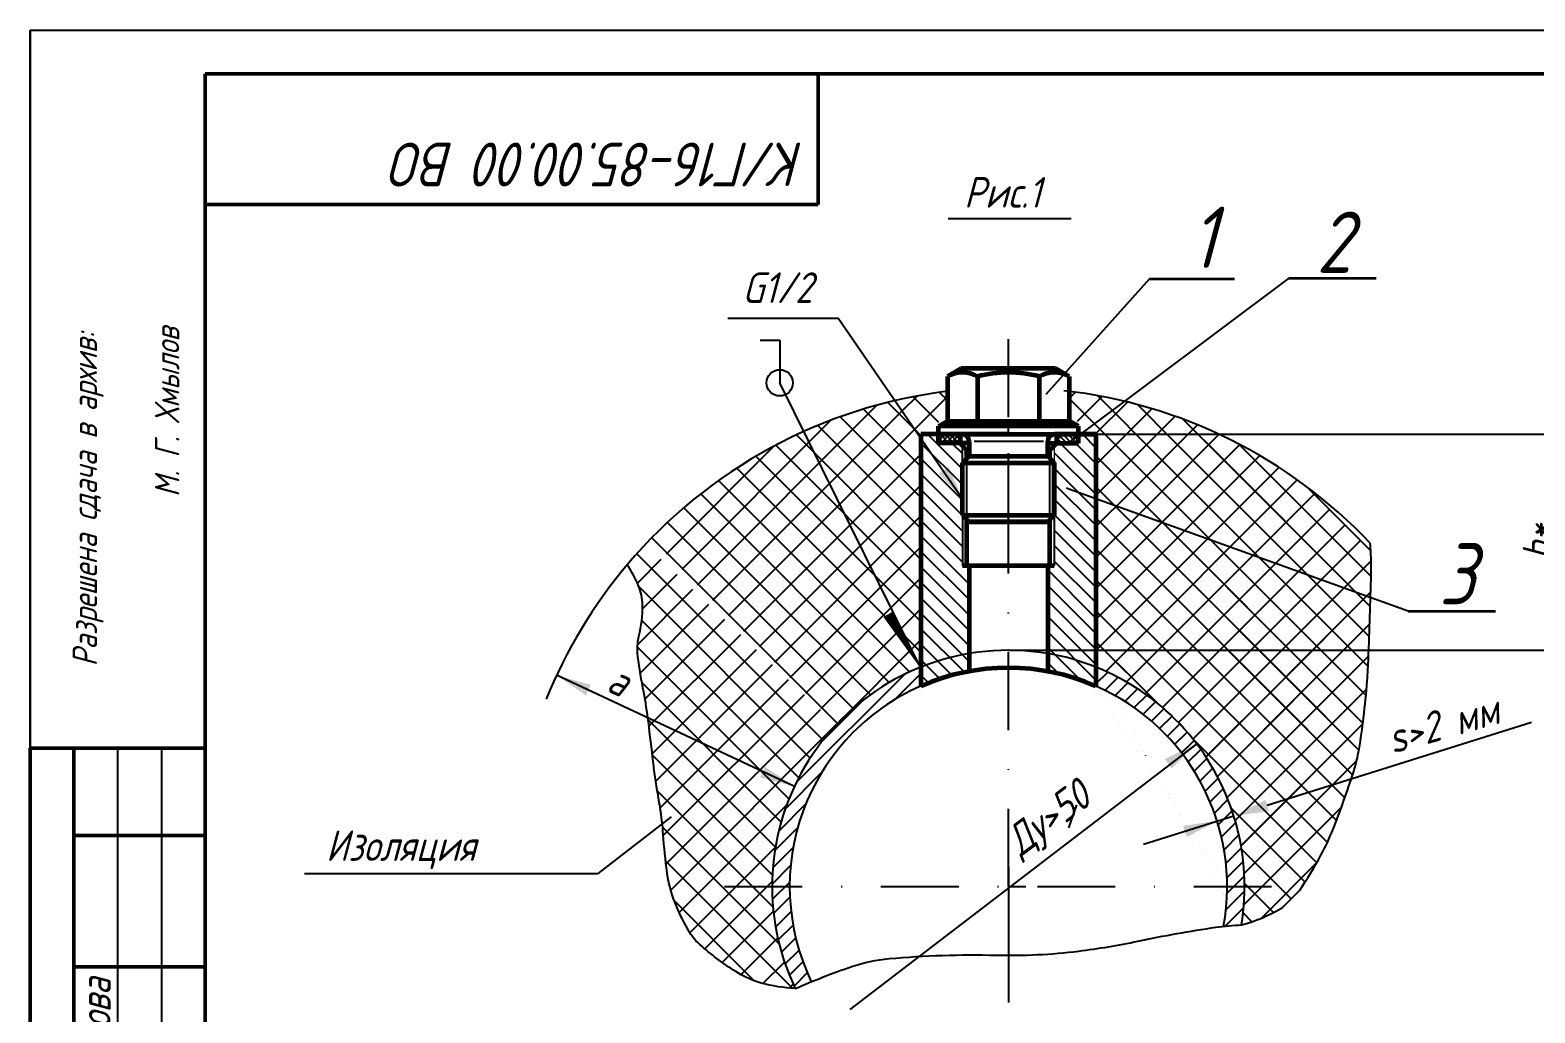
# Model space of a CAD drawing. Header units: inches. Extents: x 5120 to 5750, y -3365 to -3068.
# Drawn here: x 5120.4 to 5292.4, y -3180 to -3067.7 of the extents above; entities that cross this region are included whole.
import ezdxf
from ezdxf.enums import TextEntityAlignment as Align

# ---------------------------------------------------------------- set-up
doc = ezdxf.new("R2010")
doc.units = ezdxf.units.IN
doc.header["$LTSCALE"] = 0.7
doc.header["$MEASUREMENT"] = 0
doc.linetypes.add('CENTER2_per1_scale0.839895', pattern=[40, 16, -2.666667, 2.666667, -2.666667, 16])
doc.linetypes.add('DASHDOT', pattern=[25.4, 12.7, -6.35, 0, -6.35])
doc.styles.get("Standard").update_dxf_attribs({"font": 'romand.shx', "width": 0.8, "oblique": 15, "height": 3.5})
doc.dimstyles.get("Standard").update_dxf_attribs({"dimtxt": 3.5, "dimasz": 4, "dimexe": 3, "dimexo": 0, "dimgap": 2, "dimtad": 1, "dimdsep": 46, "dimtxsty": 'Standard', "dimcen": 0.09, "dimaunit": 1, "dimadec": 3, "dimazin": 0, "dimtfac": 1, "dimtmove": 0, "dimatfit": 3, "dimfxl": 0.18, "dimtolj": 1, "dimtzin": 0, "dimlwd": 25, "dimlwe": 25, "dimarcsym": 0})
pattern_1 = [(45, (-28.7309, 29.7446), (-1.767767, 1.767767), []), (135, (-28.7309, 29.7446), (-1.767767, -1.767767), [])]

# ---------------------------------------------------------------- blocks, each defined once
blk = doc.blocks.new('*D5')
at = {"color": 0, "lineweight": 25, "transparency": 16777216}
for p, q in [((5242.25, -3113.91), (5299.54, -3113.91)), ((5296.54, -3134.57), (5296.54, -3117.91)), ((5232.25, -3138.57), (5299.54, -3138.57))]:
    blk.add_line(p, q, dxfattribs=at)
for points in [[(5295.87, -3117.91), (5297.2, -3117.91), (5296.54, -3113.91)], [(5295.87, -3134.57), (5297.2, -3134.57), (5296.54, -3138.57)]]:
    blk.add_solid(points, dxfattribs=at)
at = {"layer": 'DEFPOINTS', "color": 0, "lineweight": 25, "transparency": 16777216}
for p in [(5242.25, -3113.91), (5296.54, -3113.91), (5232.25, -3138.57)]:
    blk.add_point(p, dxfattribs=at)
at = {"color": 0, "lineweight": 25, "transparency": 16777216, "insert": (5292.79, -3126.24), "char_height": 3.5, "attachment_point": 5, "rotation": 90}
blk.add_mtext('\\A1;h*', dxfattribs=at)

msp = doc.modelspace()

# ---------------------------------------------------------------- hatches: boundary and pattern name
at = {"lineweight": 25}
h = msp.add_hatch(dxfattribs=at)
h.set_pattern_fill('ANSI37', color=256, scale=20)
h.set_pattern_definition(pattern_1)
edge = h.paths.add_edge_path()
edge.add_line((5222.252, -3114.212), (5222.252, -3113.912))
edge.add_line((5222.252, -3113.912), (5224.252, -3113.912))
edge.add_line((5224.252, -3113.912), (5224.252, -3112.412))
edge.add_line((5224.252, -3112.412), (5225.292, -3112.412))
edge.add_line((5225.292, -3112.412), (5225.292, -3108.999))
edge.add_arc((5232.252, -3165.573), 57, 97.01362, 103.07841)
edge.add_line((5219.354, -3110.051), (5222.252, -3114.212))
h = msp.add_hatch(dxfattribs=at)
h.set_pattern_fill('ANSI37', color=256, scale=20)
h.set_pattern_definition(pattern_1)
h.paths.add_polyline_path([(5272.337, -3149.853, 0.012686), (5272.849, -3146.298, 0.0098018), (5273.23, -3142.412), (5246.129, -3142.412, -0.3076106), (5258.896, -3169.946, 0.0655431), (5263.396, -3168.064, 0.0068336), (5263.543, -3167.975), (5265.589, -3165.929, 0.0208174), (5267.971, -3161.989, 0.0323916), (5269.357, -3159.023, 0.0145703), (5271.679, -3152.528, 0.0365125)])
edge = h.paths.add_edge_path()
edge.add_line((5239.212, -3108.999), (5239.212, -3112.412))
edge.add_line((5239.212, -3112.412), (5240.252, -3112.412))
edge.add_line((5240.252, -3112.412), (5240.252, -3113.856))
edge.add_line((5240.252, -3113.856), (5245.052, -3110.028))
edge.add_arc((5232.252, -3165.573), 57, 77.02335, 82.98638)
h.paths.add_polyline_path([(5242.252, -3114.558), (5242.252, -3125.289), (5251.069, -3114.558)])
edge = h.paths.add_edge_path()
edge.add_line((5240.252, -3113.912), (5242.252, -3113.912))
edge.add_line((5242.252, -3113.912), (5242.252, -3114.558))
edge.add_line((5242.252, -3114.558), (5251.069, -3114.558))
edge.add_line((5251.069, -3114.558), (5252.829, -3112.416))
edge.add_arc((5232.252, -3165.573), 57, 68.83923, 77.02335)
edge.add_line((5245.052, -3110.028), (5240.252, -3113.856))
edge.add_line((5240.252, -3113.856), (5240.252, -3113.912))
h = msp.add_hatch(dxfattribs=at)
h.set_pattern_fill('ANSI37', color=256, scale=20)
h.set_pattern_definition(pattern_1)
edge = h.paths.add_edge_path()
edge.add_line((5242.252, -3125.289), (5242.252, -3140.493))
edge.add_arc((5232.252, -3165.573), 27, -9.32179, 68.26154, ccw=False)
edge.add_arc((5253.997, -3151.913), 18.686, 285.19695, 300.19686)
edge.add_arc((5260.238, -3162.636), 6.28, 300.19686, 301.76298)
edge.add_line((5263.543, -3167.975), (5265.589, -3165.929))
edge.add_arc((5219.48, -3135.372), 55.316, 326.4669, 331.23721)
edge.add_arc((5245.793, -3149.815), 25.3, 331.23721, 338.65822)
edge.add_arc((5159.109, -3115.946), 118.365, 338.65822, 341.99725)
edge.add_arc((5253.713, -3146.69), 18.891, 341.99725, 350.36157)
edge.add_arc((5202.557, -3138.002), 70.779, 350.36157, 353.26884)
edge.add_arc((5173.922, -3134.622), 99.613, 353.26884, 355.7194)
edge.add_arc((5202.863, -3136.789), 70.591, 355.7194, 357.85536)
edge.add_arc((4348.649, -3104.799), 925.404, 357.855358, 358.445258)
edge.add_arc((5243.047, -3129.075), 30.677, 358.44526, 363.49368)
edge.add_line((5273.667, -3127.206), (5266.377, -3119.916))
edge.add_arc((5232.252, -3165.573), 57, 53.22506, 68.83923)
edge.add_line((5252.829, -3112.416), (5242.252, -3125.289))
h = msp.add_hatch(dxfattribs=at)
h.set_pattern_fill('ANSI31', color=256, scale=10, angle=90)
h.set_pattern_definition([(135, (-18.9707, 29.7446), (-0.88388348, -0.88388348), [])])
h.paths.add_polyline_path([(5242.252, -3113.912), (5240.506, -3113.912), (5240.252, -3114.101), (5240.252, -3114.912), (5237.792, -3114.912), (5237.502, -3115.202), (5237.502, -3117.162), (5237.502, -3123.162), (5237.502, -3128.912), (5236.752, -3128.912), (5236.752, -3138.95, -0.0530396), (5242.252, -3140.493)])
h.paths.add_polyline_path([(5242.252, -3142.66), (5242.252, -3140.493, 0.0530396), (5236.752, -3138.95), (5236.752, -3140.981, -0.0576965)])
h.paths.add_polyline_path([(5222.252, -3140.493, -0.0530396), (5227.752, -3138.95), (5227.752, -3128.912), (5227.002, -3128.912), (5227.002, -3123.162), (5227.002, -3121.265), (5222.252, -3114.367)])
h.paths.add_polyline_path([(5227.489, -3141.031), (5227.752, -3140.767), (5227.752, -3138.95, 0.0530396), (5222.252, -3140.493), (5222.252, -3142.66, -0.0550072)])
h.paths.add_polyline_path([(5222.252, -3113.912), (5222.252, -3114.367), (5227.002, -3121.265), (5227.002, -3117.162), (5227.002, -3115.202), (5226.712, -3114.912), (5224.252, -3114.912), (5224.252, -3113.912)])
h = msp.add_hatch(dxfattribs=at)
h.set_pattern_fill('ANSI37', color=256, scale=20)
h.set_pattern_definition(pattern_1)
edge = h.paths.add_edge_path()
edge.add_line((5242.252, -3125.289), (5242.252, -3140.493))
edge.add_arc((5232.252, -3165.573), 27, 59.07201, 68.26154, ccw=False)
edge.add_line((5246.129, -3142.412), (5273.23, -3142.412))
edge.add_arc((5173.922, -3134.622), 99.613, 355.51518, 355.7194)
edge.add_arc((5202.863, -3136.789), 70.591, 355.7194, 357.85536)
edge.add_arc((4348.649, -3104.799), 925.404, 357.855358, 358.445258)
edge.add_arc((5243.047, -3129.075), 30.677, 358.44526, 363.49368)
edge.add_line((5273.667, -3127.206), (5266.377, -3119.916))
edge.add_arc((5232.252, -3165.573), 57, 53.22506, 63.50652)
edge.add_line((5257.68, -3114.558), (5251.069, -3114.558))
edge.add_line((5251.069, -3114.558), (5242.252, -3125.289))
h = msp.add_hatch(dxfattribs=at)
h.set_pattern_fill('ANSI37', color=256, scale=20)
h.set_pattern_definition(pattern_1)
h.paths.add_polyline_path([(5212.6, -3147.058), (5190.764, -3126.486, 0.0136539), (5188.693, -3128.809, -0.046166), (5189.992, -3131.218, -0.0993206), (5190.447, -3133.418, -0.0615859), (5190.033, -3136.955, 0.0943888), (5189.912, -3139.288, 0.0123218), (5190.574, -3143.354, -0.0147096), (5191.112, -3146.763, -0.0038046), (5191.656, -3151.289, 0.0085429), (5191.917, -3153.303, 0.0066086), (5192.081, -3154.322, -0.0030854), (5192.447, -3156.503, -0.0227077), (5192.807, -3159.619, 0.0162529), (5193.252, -3163.978, 0.0543827), (5193.997, -3166.979, 0.0429947), (5195.652, -3170.518, 0.084578), (5197.201, -3172.385, 0.0392664), (5201.397, -3175.453, 0.072281), (5204.014, -3176.585, 0.052382), (5207.888, -3177.208, -0.3096437)])
h = msp.add_hatch(dxfattribs=at)
h.set_pattern_fill('ANSI31', color=256, scale=10)
h.set_pattern_definition([(45, (-30.637, 75.2726), (-0.88388348, 0.88388348), [])])
h.paths.add_polyline_path([(5207.252, -3165.573), (5205.252, -3165.573, 0.1118438), (5207.888, -3177.208, -0.0059851), (5209.732, -3176.427, -0.112761)])
h.paths.add_polyline_path([(5259.252, -3165.573), (5257.252, -3165.573, -0.0455237), (5256.84, -3170.097, -0.0192317), (5258.896, -3169.946, 0.0406964)])
edge = h.paths.add_edge_path()
edge.add_line((5242.252, -3142.412), (5242.252, -3142.66))
edge.add_arc((5232.252, -3165.573), 25, 0, 66.42182, ccw=False)
edge.add_line((5257.252, -3165.573), (5259.252, -3165.573))
edge.add_arc((5232.252, -3165.573), 27, 0, 59.07201)
edge.add_line((5246.129, -3142.412), (5242.252, -3142.412))
edge = h.paths.add_edge_path()
edge.add_line((5242.252, -3140.493), (5242.252, -3142.412))
edge.add_line((5242.252, -3142.412), (5246.129, -3142.412))
edge.add_arc((5232.252, -3165.573), 27, 59.07201, 68.26154)
edge = h.paths.add_edge_path()
edge.add_line((5222.252, -3142.66), (5222.252, -3140.493))
edge.add_arc((5232.252, -3165.573), 27, 111.73846, 180)
edge.add_line((5205.252, -3165.573), (5207.252, -3165.573))
edge.add_arc((5232.252, -3165.573), 25, 113.57818, 180, ccw=False)

# ---------------------------------------------------------------- linework, layer by layer
at = {"linetype": 'Continuous', "lineweight": 25}
for p, q in [((5120.446, -3067.747), (5120.446, -3364.747)), ((5120.446, -3067.747), (5750.446, -3067.747)), ((5120.446, -3364.747), (5120.446, -3067.747))]:
    msp.add_line(p, q, dxfattribs=at)
at = {"linetype": 'Continuous', "lineweight": 50}
for q in [(5140.446, -3359.747), (5745.446, -3072.747)]:
    msp.add_line((5140.446, -3072.747), q, dxfattribs=at)
at = {"lineweight": 50}
for p, q in [((5210.51, -3087.673), (5210.51, -3072.747)), ((5140.446, -3087.673), (5210.51, -3087.673)), ((5120.446, -3149.747), (5140.446, -3149.747)), ((5120.446, -3149.747), (5120.446, -3214.747)), ((5125.446, -3149.747), (5125.446, -3214.747)), ((5125.446, -3159.747), (5140.446, -3159.747)), ((5125.446, -3174.747), (5140.446, -3174.747))]:
    msp.add_line(p, q, dxfattribs=at)
at = {"lineweight": 25}
for p, q in [((5225.372, -3089.279), (5239.414, -3089.279)), ((5248.368, -3096.143), (5236.547, -3109.379)), ((5264.292, -3096.083), (5239.748, -3114.479)), ((5212.832, -3100.688), (5200.186, -3100.688)), ((5212.832, -3100.688), (5227.002, -3121.265)), ((5203.874, -3103.169), (5206.122, -3103.169)), ((5226.852, -3106.412, 0.5), (5225.292, -3107.312, 0.5)), ((5226.852, -3106.412, 0.5), (5225.292, -3107.312, 0.5)), ((5225.292, -3107.312, 0.5), (5225.292, -3112.412, 0.5)), ((5225.292, -3107.312, 0.5), (5225.292, -3112.412, 0.5)), ((5237.652, -3106.412, 0.5), (5226.852, -3106.412, 0.5)), ((5237.652, -3106.412, 0.5), (5226.852, -3106.412, 0.5)), ((5239.212, -3107.312, 0.5), (5237.652, -3106.412, 0.5)), ((5239.212, -3107.312, 0.5), (5237.652, -3106.412, 0.5)), ((5239.212, -3112.412, 0.5), (5239.212, -3107.312, 0.5)), ((5239.212, -3112.412, 0.5), (5239.212, -3107.312, 0.5)), ((5196.725, -3131.086), (5217.221, -3110.59)), ((5222.252, -3117.596), (5215.689, -3111.032)), ((5221.905, -3113.713), (5218.459, -3110.267)), ((5194.957, -3129.318), (5211.974, -3112.302)), ((5198.493, -3132.854), (5220.151, -3111.195)), ((5222.252, -3121.132), (5213.032, -3111.911)), ((5225.252, -3112.412, 0.5), (5224.252, -3112.989, 0.5)), ((5225.252, -3112.412, 0.5), (5224.252, -3112.989, 0.5)), ((5225.292, -3112.412, 0.5), (5225.252, -3112.412, 0.5)), ((5225.292, -3112.412, 0.5), (5225.252, -3112.412, 0.5)), ((5239.252, -3112.412, 0.5), (5239.212, -3112.412, 0.5)), ((5239.252, -3112.412, 0.5), (5239.212, -3112.412, 0.5)), ((5240.252, -3112.989, 0.5), (5239.252, -3112.412, 0.5)), ((5240.252, -3112.989, 0.5), (5239.252, -3112.412, 0.5)), ((5200.26, -3134.622), (5221.603, -3113.279)), ((5222.252, -3128.203), (5208.027, -3113.977)), ((5222.252, -3124.667), (5210.48, -3112.895)), ((5224.252, -3112.989, 0.5), (5224.252, -3114.912, 0.5)), ((5224.252, -3112.989, 0.5), (5224.252, -3114.912, 0.5)), ((5224.252, -3113.912, 0.5), (5226.952, -3113.912, 0.5)), ((5224.252, -3113.912, 0.5), (5226.952, -3113.912, 0.5)), ((5226.952, -3113.912, 0.5), (5227.036, -3113.916, 0.5)), ((5226.952, -3113.912, 0.5), (5227.036, -3113.916, 0.5)), ((5227.036, -3113.916, 0.5), (5227.119, -3113.929, 0.5)), ((5227.036, -3113.916, 0.5), (5227.119, -3113.929, 0.5)), ((5227.119, -3113.929, 0.5), (5227.2, -3113.951, 0.5)), ((5227.119, -3113.929, 0.5), (5227.2, -3113.951, 0.5)), ((5227.2, -3113.951, 0.5), (5227.278, -3113.981, 0.5)), ((5227.2, -3113.951, 0.5), (5227.278, -3113.981, 0.5)), ((5227.278, -3113.981, 0.5), (5227.352, -3114.019, 0.5)), ((5227.278, -3113.981, 0.5), (5227.352, -3114.019, 0.5)), ((5227.352, -3114.019, 0.5), (5227.423, -3114.064, 0.5)), ((5227.352, -3114.019, 0.5), (5227.423, -3114.064, 0.5)), ((5227.423, -3114.064, 0.5), (5227.488, -3114.117, 0.5)), ((5227.423, -3114.064, 0.5), (5227.488, -3114.117, 0.5)), ((5227.488, -3114.117, 0.5), (5227.547, -3114.176, 0.5)), ((5227.488, -3114.117, 0.5), (5227.547, -3114.176, 0.5)), ((5227.547, -3114.176, 0.5), (5227.6, -3114.241, 0.5)), ((5227.547, -3114.176, 0.5), (5227.6, -3114.241, 0.5)), ((5227.6, -3114.241, 0.5), (5227.645, -3114.312, 0.5)), ((5227.6, -3114.241, 0.5), (5227.645, -3114.312, 0.5)), ((5227.645, -3114.312, 0.5), (5227.683, -3114.386, 0.5)), ((5227.645, -3114.312, 0.5), (5227.683, -3114.386, 0.5)), ((5227.683, -3114.386, 0.5), (5227.713, -3114.464, 0.5)), ((5227.683, -3114.386, 0.5), (5227.713, -3114.464, 0.5)), ((5227.713, -3114.464, 0.5), (5227.735, -3114.545, 0.5)), ((5227.713, -3114.464, 0.5), (5227.735, -3114.545, 0.5)), ((5227.735, -3114.545, 0.5), (5227.748, -3114.628, 0.5)), ((5227.735, -3114.545, 0.5), (5227.748, -3114.628, 0.5)), ((5236.757, -3114.628, 0.5), (5236.77, -3114.545, 0.5)), ((5236.757, -3114.628, 0.5), (5236.77, -3114.545, 0.5)), ((5236.77, -3114.545, 0.5), (5236.792, -3114.464, 0.5)), ((5236.77, -3114.545, 0.5), (5236.792, -3114.464, 0.5)), ((5236.792, -3114.464, 0.5), (5236.822, -3114.386, 0.5)), ((5236.792, -3114.464, 0.5), (5236.822, -3114.386, 0.5)), ((5236.822, -3114.386, 0.5), (5236.86, -3114.312, 0.5)), ((5236.822, -3114.386, 0.5), (5236.86, -3114.312, 0.5)), ((5236.86, -3114.312, 0.5), (5236.905, -3114.241, 0.5)), ((5236.86, -3114.312, 0.5), (5236.905, -3114.241, 0.5)), ((5236.905, -3114.241, 0.5), (5236.958, -3114.176, 0.5)), ((5236.905, -3114.241, 0.5), (5236.958, -3114.176, 0.5)), ((5236.958, -3114.176, 0.5), (5237.017, -3114.117, 0.5)), ((5236.958, -3114.176, 0.5), (5237.017, -3114.117, 0.5)), ((5237.017, -3114.117, 0.5), (5237.082, -3114.064, 0.5)), ((5237.017, -3114.117, 0.5), (5237.082, -3114.064, 0.5)), ((5237.082, -3114.064, 0.5), (5237.152, -3114.019, 0.5)), ((5237.082, -3114.064, 0.5), (5237.152, -3114.019, 0.5)), ((5237.152, -3114.019, 0.5), (5237.227, -3113.981, 0.5)), ((5237.152, -3114.019, 0.5), (5237.227, -3113.981, 0.5)), ((5237.227, -3113.981, 0.5), (5237.305, -3113.951, 0.5)), ((5237.227, -3113.981, 0.5), (5237.305, -3113.951, 0.5)), ((5237.305, -3113.951, 0.5), (5237.386, -3113.929, 0.5)), ((5237.305, -3113.951, 0.5), (5237.386, -3113.929, 0.5)), ((5237.386, -3113.929, 0.5), (5237.469, -3113.916, 0.5)), ((5237.386, -3113.929, 0.5), (5237.469, -3113.916, 0.5)), ((5237.469, -3113.916, 0.5), (5237.552, -3113.912, 0.5)), ((5237.469, -3113.916, 0.5), (5237.552, -3113.912, 0.5)), ((5237.552, -3113.912, 0.5), (5237.552, -3113.912, 0.5)), ((5237.552, -3113.912, 0.5), (5242.252, -3113.912, 0.5)), ((5237.552, -3113.912, 0.5), (5237.552, -3113.912, 0.5)), ((5237.552, -3113.912, 0.5), (5242.252, -3113.912, 0.5)), ((5240.252, -3113.912, 0.5), (5240.252, -3112.989, 0.5)), ((5193.189, -3127.551), (5205.499, -3115.241)), ((5202.028, -3136.389), (5222.252, -3116.165)), ((5222.252, -3131.738), (5205.667, -3115.152)), ((5227.002, -3117.162), (5227.002, -3115.202)), ((5227.75, -3116.257, 0.5), (5227.742, -3116.308, 0.5)), ((5227.75, -3116.257, 0.5), (5227.742, -3116.308, 0.5)), ((5227.748, -3114.628, 0.5), (5227.752, -3114.712, 0.5)), ((5227.748, -3114.628, 0.5), (5227.752, -3114.712, 0.5)), ((5227.752, -3116.204, 0.5), (5227.75, -3116.257, 0.5)), ((5227.752, -3116.204, 0.5), (5227.75, -3116.257, 0.5)), ((5227.752, -3114.712, 0.5), (5227.752, -3114.712, 0.5)), ((5227.752, -3114.712, 0.5), (5227.752, -3116.204, 0.5)), ((5227.752, -3114.712, 0.5), (5227.752, -3114.712, 0.5)), ((5227.752, -3114.712, 0.5), (5227.752, -3116.204, 0.5)), ((5236.752, -3114.712, 0.5), (5236.757, -3114.628, 0.5)), ((5236.752, -3114.712, 0.5), (5236.757, -3114.628, 0.5)), ((5236.752, -3116.204, 0.5), (5236.752, -3114.712, 0.5)), ((5236.752, -3116.204, 0.5), (5236.752, -3114.712, 0.5)), ((5236.759, -3116.283, 0.5), (5236.752, -3116.204, 0.5)), ((5236.752, -3116.204, 0.5), (5236.752, -3116.204, 0.5)), ((5236.759, -3116.283, 0.5), (5236.752, -3116.204, 0.5)), ((5236.752, -3116.204, 0.5), (5236.752, -3116.204, 0.5)), ((5236.769, -3116.334, 0.5), (5236.759, -3116.283, 0.5)), ((5236.769, -3116.334, 0.5), (5236.759, -3116.283, 0.5)), ((5222.252, -3138.809), (5201.21, -3117.767)), ((5222.252, -3135.274), (5203.396, -3116.417)), ((5227.512, -3117.162, 0.5), (5227.002, -3117.162, 0.5)), ((5227.002, -3117.162, 0.5), (5227.002, -3123.162, 0.5)), ((5227.512, -3117.162, 0.5), (5227.002, -3117.162, 0.5)), ((5227.002, -3117.162, 0.5), (5227.002, -3123.162, 0.5)), ((5227.606, -3116.558, 0.5), (5227.512, -3116.652, 0.5)), ((5227.606, -3116.558, 0.5), (5227.512, -3116.652, 0.5)), ((5227.512, -3116.652, 0.5), (5227.512, -3117.162, 0.5)), ((5227.512, -3116.652, 0.5), (5227.512, -3117.162, 0.5)), ((5227.657, -3116.498, 0.5), (5227.606, -3116.558, 0.5)), ((5227.657, -3116.498, 0.5), (5227.606, -3116.558, 0.5)), ((5227.606, -3116.558, 0.5), (5227.606, -3116.558, 0.5)), ((5227.606, -3116.558, 0.5), (5227.606, -3116.558, 0.5)), ((5227.685, -3116.454, 0.5), (5227.657, -3116.498, 0.5)), ((5227.685, -3116.454, 0.5), (5227.657, -3116.498, 0.5)), ((5227.709, -3116.408, 0.5), (5227.685, -3116.454, 0.5)), ((5227.709, -3116.408, 0.5), (5227.685, -3116.454, 0.5)), ((5227.728, -3116.359, 0.5), (5227.709, -3116.408, 0.5)), ((5227.728, -3116.359, 0.5), (5227.709, -3116.408, 0.5)), ((5227.742, -3116.308, 0.5), (5227.728, -3116.359, 0.5)), ((5227.742, -3116.308, 0.5), (5227.728, -3116.359, 0.5)), ((5236.786, -3116.384, 0.5), (5236.769, -3116.334, 0.5)), ((5236.786, -3116.384, 0.5), (5236.769, -3116.334, 0.5)), ((5236.807, -3116.431, 0.5), (5236.786, -3116.384, 0.5)), ((5236.807, -3116.431, 0.5), (5236.786, -3116.384, 0.5)), ((5236.833, -3116.477, 0.5), (5236.807, -3116.431, 0.5)), ((5236.833, -3116.477, 0.5), (5236.807, -3116.431, 0.5)), ((5236.864, -3116.519, 0.5), (5236.833, -3116.477, 0.5)), ((5236.864, -3116.519, 0.5), (5236.833, -3116.477, 0.5)), ((5236.899, -3116.558, 0.5), (5236.864, -3116.519, 0.5)), ((5236.899, -3116.558, 0.5), (5236.864, -3116.519, 0.5)), ((5236.992, -3116.652, 0.5), (5236.899, -3116.558, 0.5)), ((5236.992, -3116.652, 0.5), (5236.899, -3116.558, 0.5)), ((5236.992, -3117.162, 0.5), (5236.992, -3116.652, 0.5)), ((5236.992, -3117.162, 0.5), (5236.992, -3116.652, 0.5)), ((5237.502, -3117.162, 0.5), (5236.992, -3117.162, 0.5)), ((5237.502, -3117.162, 0.5), (5236.992, -3117.162, 0.5)), ((5237.502, -3123.162, 0.5), (5237.502, -3117.162, 0.5)), ((5237.502, -3123.162, 0.5), (5237.502, -3117.162, 0.5)), ((5220.957, -3141.049), (5199.108, -3119.2)), ((5203.796, -3138.157), (5222.252, -3119.701)), ((5218.632, -3142.26), (5197.086, -3120.714)), ((5277.939, -3134.098), (5238.85, -3120.069)), ((5216.489, -3143.652), (5195.143, -3122.307)), ((5227.002, -3123.162, 0.5), (5227.512, -3123.162, 0.5)), ((5227.002, -3123.162, 0.5), (5227.512, -3123.162, 0.5)), ((5227.002, -3123.162), (5227.002, -3128.912)), ((5227.512, -3123.162, 0.5), (5227.512, -3123.672, 0.5)), ((5227.512, -3123.162, 0.5), (5227.512, -3123.672, 0.5)), ((5236.992, -3123.162, 0.5), (5237.502, -3123.162, 0.5)), ((5236.992, -3123.672, 0.5), (5236.992, -3123.162, 0.5)), ((5236.992, -3123.162, 0.5), (5236.992, -3123.162, 0.5)), ((5236.992, -3123.162, 0.5), (5236.992, -3123.162, 0.5)), ((5236.992, -3123.162, 0.5), (5237.502, -3123.162, 0.5)), ((5236.992, -3123.672, 0.5), (5236.992, -3123.162, 0.5)), ((5236.992, -3123.162, 0.5), (5236.992, -3123.162, 0.5)), ((5236.992, -3123.162, 0.5), (5236.992, -3123.162, 0.5)), ((5237.502, -3123.162), (5237.502, -3128.912)), ((5214.516, -3145.215), (5193.279, -3123.978)), ((5205.564, -3139.925), (5222.252, -3123.236)), ((5227.512, -3123.672, 0.5), (5227.752, -3123.912, 0.5)), ((5227.512, -3123.672, 0.5), (5227.752, -3123.912, 0.5)), ((5227.752, -3123.912, 0.5), (5236.752, -3123.912, 0.5)), ((5227.752, -3123.912, 0.5), (5236.752, -3123.912, 0.5)), ((5236.752, -3123.912, 0.5), (5236.992, -3123.672, 0.5)), ((5236.752, -3123.912, 0.5), (5236.992, -3123.672, 0.5)), ((5212.709, -3146.943), (5191.493, -3125.727)), ((5207.331, -3141.693), (5222.252, -3126.772)), ((5209.099, -3143.461), (5222.252, -3130.307)), ((5210.867, -3145.228), (5222.252, -3133.843)), ((5212.635, -3146.996), (5222.252, -3137.378)), ((5207.796, -3154.133), (5180.621, -3141.423)), ((5292.055, -3146.826), (5261.833, -3156.3)), ((5240.02, -3156.224), (5239.119, -3158.84)), ((5247.691, -3160.733), (5258.016, -3157.496)), ((5193.711, -3157.582), (5185.298, -3164.093)), ((5185.298, -3164.093), (5151.824, -3164.093)), ((5232.252, -3163.36), (5232.252, -3178.803))]:
    msp.add_line(p, q, dxfattribs=at)
at = {"lineweight": 35}
for p, q in [((5248.368, -3096.143), (5258.095, -3096.143)), ((5264.292, -3096.083), (5274.292, -3096.083)), ((5277.939, -3134.098), (5287.939, -3134.098))]:
    msp.add_line(p, q, dxfattribs=at)
for p, q in [((5206.122, -3103.169), (5206.122, -3108.029)), ((5222.323, -3140.78), (5206.122, -3108.029)), ((5224.252, -3113.912), (5232.252, -3113.912)), ((5242.252, -3113.912), (5232.252, -3113.912)), ((5130.446, -3149.747), (5130.446, -3214.747)), ((5135.446, -3149.747), (5135.446, -3214.747)), ((5253.775, -3149.27), (5214.127, -3179.608)), ((5232.252, -3165.573), (5234.252, -3165.573))]:
    msp.add_line(p, q)
at = {"color": 7, "linetype": 'DASHDOT'}
msp.add_line((5232.252, -3165.573), (5232.252, -3102.746), dxfattribs=at)
at = {"color": 7, "linetype": 'CENTER2_per1_scale0.839895'}
msp.add_line((5232.252, -3127.245), (5232.252, -3105.578), dxfattribs=at)
at = {"color": 7, "linetype": 'Continuous', "lineweight": 60}
for p, q in [((5226.852, -3106.412), (5225.292, -3107.312)), ((5226.852, -3106.412), (5225.292, -3107.312)), ((5225.292, -3107.312), (5225.292, -3112.412)), ((5225.292, -3107.312), (5225.292, -3112.412)), ((5237.652, -3106.412), (5226.852, -3106.412)), ((5237.652, -3106.412), (5226.852, -3106.412)), ((5228.725, -3107.312), (5228.725, -3112.412)), ((5228.725, -3107.312), (5228.725, -3112.412)), ((5235.78, -3107.312), (5235.78, -3112.412)), ((5235.78, -3107.312), (5235.78, -3112.412)), ((5239.212, -3107.312), (5237.652, -3106.412)), ((5239.212, -3107.312), (5237.652, -3106.412)), ((5239.212, -3107.312), (5239.212, -3112.412)), ((5239.212, -3107.312), (5239.212, -3112.412)), ((5224.252, -3112.989), (5225.252, -3112.412)), ((5224.252, -3112.989), (5225.252, -3112.412)), ((5225.252, -3112.412), (5225.292, -3112.412)), ((5225.252, -3112.412), (5225.292, -3112.412)), ((5225.292, -3112.412), (5239.212, -3112.412)), ((5225.292, -3112.412), (5239.212, -3112.412)), ((5239.212, -3112.412), (5239.252, -3112.412)), ((5239.212, -3112.412), (5239.252, -3112.412)), ((5240.252, -3112.989), (5239.252, -3112.412)), ((5240.252, -3112.989), (5239.252, -3112.412)), ((5224.252, -3114.912), (5224.252, -3112.989)), ((5240.252, -3112.989), (5224.252, -3112.989)), ((5224.252, -3114.912), (5224.252, -3112.989)), ((5240.252, -3112.989), (5224.252, -3112.989)), ((5224.252, -3113.912), (5237.552, -3113.912)), ((5224.252, -3113.912), (5237.552, -3113.912)), ((5242.252, -3113.912), (5237.552, -3113.912)), ((5242.252, -3113.912), (5237.552, -3113.912)), ((5227.512, -3116.652), (5227.512, -3115.712)), ((5227.752, -3114.712), (5227.752, -3116.204)), ((5227.752, -3114.712), (5227.752, -3116.204)), ((5236.752, -3116.204), (5236.752, -3114.712)), ((5236.752, -3116.204), (5236.752, -3114.712)), ((5236.992, -3116.652), (5236.992, -3115.712)), ((5227.606, -3116.558), (5227.002, -3117.162)), ((5227.606, -3116.558), (5227.002, -3117.162)), ((5227.002, -3117.162), (5237.502, -3117.162)), ((5227.002, -3123.162), (5227.002, -3117.162)), ((5227.002, -3117.162), (5237.502, -3117.162)), ((5227.002, -3123.162), (5227.002, -3117.162)), ((5227.752, -3116.412), (5236.752, -3116.412)), ((5227.752, -3116.412), (5236.752, -3116.412)), ((5236.899, -3116.558), (5237.502, -3117.162)), ((5236.899, -3116.558), (5237.502, -3117.162)), ((5237.502, -3123.162), (5237.502, -3117.162)), ((5237.502, -3123.162), (5237.502, -3117.162)), ((5227.002, -3123.162), (5237.502, -3123.162)), ((5227.002, -3123.162), (5237.502, -3123.162)), ((5227.002, -3123.162), (5227.752, -3123.912)), ((5237.502, -3123.162), (5236.752, -3123.912)), ((5227.512, -3128.912), (5227.512, -3123.672)), ((5227.752, -3123.912), (5236.752, -3123.912)), ((5236.752, -3123.912), (5227.752, -3123.912)), ((5236.992, -3128.912), (5236.992, -3123.672)), ((5237.502, -3128.912), (5227.002, -3128.912))]:
    msp.add_line(p, q, dxfattribs=at)
at = {"lineweight": 60}
for p, q in [((5232.252, -3113.912), (5222.252, -3113.912)), ((5222.252, -3113.912), (5222.252, -3142.66)), ((5226.752, -3113.912), (5226.752, -3114.912)), ((5232.252, -3113.912), (5242.252, -3113.912)), ((5237.752, -3113.912), (5237.752, -3114.912)), ((5240.252, -3114.912, 0.5), (5240.252, -3112.989, 0.5)), ((5242.252, -3113.912), (5242.252, -3142.66)), ((5227.752, -3114.912), (5224.252, -3114.912)), ((5227.512, -3115.712), (5226.712, -3114.912)), ((5227.752, -3115.712), (5227.512, -3115.712)), ((5236.752, -3114.912), (5240.252, -3114.912)), ((5236.752, -3115.712), (5236.992, -3115.712)), ((5236.992, -3115.712), (5237.792, -3114.912)), ((5237.502, -3117.142), (5237.502, -3123.162))]:
    msp.add_line(p, q, dxfattribs=at)
at = {"color": 0}
for p, q in [((5224.252, -3114.657), (5224.998, -3113.912)), ((5224.252, -3114.096), (5224.437, -3113.912)), ((5224.89, -3114.912), (5224.252, -3114.274)), ((5225.451, -3114.912), (5224.451, -3113.912)), ((5224.56, -3114.912), (5225.56, -3113.912)), ((5226.013, -3114.912), (5225.013, -3113.912)), ((5225.121, -3114.912), (5226.121, -3113.912)), ((5226.574, -3114.912), (5225.574, -3113.912)), ((5225.682, -3114.912), (5226.682, -3113.912)), ((5226.752, -3114.529), (5226.135, -3113.912)), ((5226.243, -3114.912), (5226.752, -3114.403)), ((5237.752, -3114.067), (5237.907, -3113.912)), ((5237.752, -3114.628), (5238.469, -3113.912)), ((5238.361, -3114.912), (5237.752, -3114.303)), ((5238.922, -3114.912), (5237.922, -3113.912)), ((5239.483, -3114.912), (5238.483, -3113.912)), ((5240.044, -3114.912), (5239.044, -3113.912)), ((5239.153, -3114.912), (5240.153, -3113.912)), ((5240.252, -3114.558), (5239.606, -3113.912)), ((5239.714, -3114.912), (5240.252, -3114.373)), ((5240.252, -3113.997), (5240.167, -3113.912)), ((5224.329, -3114.912), (5224.252, -3114.835)), ((5237.799, -3114.912), (5237.752, -3114.865)), ((5273.667, -3127.206), (5266.377, -3119.916)), ((5227.489, -3141.031), (5227.752, -3140.767)), ((5263.543, -3167.975), (5265.589, -3165.929))]:
    msp.add_line(p, q, dxfattribs=at)
at = {"color": 0, "lineweight": 60}
msp.add_line((5226.752, -3113.968), (5226.697, -3113.912), dxfattribs=at)
at = {"color": 7, "linetype": 'Continuous', "lineweight": 25}
for p, q in [((5236.26, -3114.712), (5228.333, -3114.712)), ((5227.512, -3123.672), (5227.512, -3116.652)), ((5227.512, -3123.71), (5227.512, -3116.679)), ((5236.992, -3123.642), (5236.992, -3116.652))]:
    msp.add_line(p, q, dxfattribs=at)
at = {"lineweight": 20}
msp.add_line((5237.502, -3115.202), (5237.502, -3117.162), dxfattribs=at)
at = {"color": 7, "linetype": 'Continuous'}
for p, q in [((5227.002, -3123.162), (5227.752, -3123.912)), ((5237.502, -3123.162), (5236.752, -3123.912)), ((5227.752, -3123.912), (5236.752, -3123.912))]:
    msp.add_line(p, q, dxfattribs=at)
at = {"linetype": 'Continuous', "lineweight": 60}
for p, q in [((5227.752, -3128.912), (5227.752, -3140.981)), ((5236.752, -3128.912), (5236.752, -3140.981))]:
    msp.add_line(p, q, dxfattribs=at)
at = {"linetype": 'DASHDOT'}
msp.add_line((5199.807, -3165.573), (5262.567, -3165.573), dxfattribs=at)
for points, format in [([(5265.589, -3165.929, 0.0208174), (5267.971, -3161.989, 0.0323916), (5269.357, -3159.023, 0.0145703), (5271.679, -3152.528, 0.0365125), (5272.337, -3149.853, 0.012686), (5272.849, -3146.298, 0.010693), (5273.257, -3142.058, 0.0093201), (5273.405, -3139.43, 0.0025739), (5273.712, -3129.908, 0.0249846), (5273.643, -3126.844, 0.0009508), (5273.605, -3126.343)], "xyb"), ([(5207.888, -3177.208, -0.052382), (5204.014, -3176.585, -0.072281), (5201.397, -3175.453, -0.0392664), (5197.201, -3172.385, -0.084578), (5195.652, -3170.518, -0.0429947), (5193.997, -3166.979, -0.0543827), (5193.252, -3163.978, -0.0162529), (5192.807, -3159.619, 0.0227077), (5192.447, -3156.503, 0.0030854), (5192.081, -3154.322, -0.0066086), (5191.917, -3153.303, -0.0085429), (5191.656, -3151.289, 0.0038046), (5191.112, -3146.763, 0.0147096), (5190.574, -3143.354, -0.0123218), (5189.912, -3139.288, -0.0943888), (5190.033, -3136.955, 0.0615859), (5190.447, -3133.418, 0.0993206), (5189.992, -3131.218, 0.046166), (5188.693, -3128.809)], "xyb"), ([(5222.323, -3140.78, 0, 1.25, 0), (5218.515, -3134.464, 1.25, 1.25, 0)], "xyseb"), ([(5232.252, -3138.573, 0.551612), (5207.888, -3177.208, 0.4806605)], "xyb"), ([(5258.896, -3169.946, 0.4627099), (5232.252, -3138.573, 0.396343)], "xyb"), ([(5258.896, -3169.946, 0.0655431), (5263.396, -3168.064, 0.0068336), (5263.543, -3167.975, 0.0218937)], "xyb"), ([(5207.888, -3177.208, -0.0207195), (5214.346, -3174.697, -0.0601119), (5218.627, -3173.788, -0.0285887), (5230.862, -3173.395, 0.0371013), (5240.287, -3172.933, 0.0214074), (5247.053, -3171.799, -0.0161975), (5255.977, -3170.208, -0.0273425), (5258.896, -3169.946, -0.0277454)], "xyb")]:
    msp.add_lwpolyline(points, format=format)
msp.add_circle((5206.122, -3108.029), 1.5)
at = {"color": 7, "linetype": 'Continuous', "lineweight": 60}
for centre, radius, start, end in [((5227.009, -3110.358), 3.496, 60.59671, 119.40329), ((5227.009, -3110.358), 3.496, 60.59671, 119.40329), ((5232.252, -3120.901), 14.039, 75.44858, 104.55142), ((5232.252, -3120.901), 14.039, 75.44858, 104.55142), ((5237.496, -3110.358), 3.496, 60.59671, 119.40329), ((5237.496, -3110.358), 3.496, 60.59671, 119.40329), ((5226.952, -3114.712), 0.8, 0, 90), ((5226.952, -3114.712), 0.8, 0, 90), ((5237.552, -3114.712), 0.8, 90, 180), ((5237.552, -3114.712), 0.8, 90, 180), ((5227.252, -3116.204), 0.5, 315, 0), ((5227.252, -3116.204), 0.5, 315, 0), ((5237.252, -3116.204), 0.5, 180, 225), ((5237.252, -3116.204), 0.5, 180, 225)]:
    msp.add_arc(centre, radius, start, end, dxfattribs=at)
for radius, start, end in [(57, 97.01362, 139.83644), (57, 43.49093, 83.60377), (25, 90, 109.36824), (25, 113.69832, 205.73422), (25, 349.57394, 66.42182)]:
    msp.add_arc((5232.252, -3165.573), radius, start, end)
at = {"lineweight": 25}
msp.add_arc((5232.252, -3165.573), 57, 139.83644, 157.94816, dxfattribs=at)
at = {"lineweight": 60}
msp.add_arc((5232.252, -3165.573), 25, 66.42182, 113.57818, dxfattribs=at)
at = {"lineweight": 25}
for points in [[(5225.405, -3117.635), (5224.292, -3118.37), (5227.052, -3121.341)], [(5184.527, -3142.513), (5183.962, -3143.721), (5180.621, -3141.423)], [(5250.143, -3151), (5250.931, -3152.076), (5253.765, -3149.175)], [(5204.428, -3151.873), (5203.877, -3153.088), (5207.796, -3154.133)], [(5261.634, -3155.664), (5262.033, -3156.936), (5258.016, -3157.496)], [(5252.221, -3158.639), (5252.638, -3159.906), (5256.228, -3158.021)]]:
    msp.add_solid(points, dxfattribs=at)
at = {"layer": 'DEFPOINTS', "color": 0, "linetype": 'ByBlock'}
for p in [(5185.839, -3100.995), (5224.752, -3112.412), (5239.752, -3113.912), (5240.252, -3114.558), (5224.252, -3114.912), (5224.252, -3114.912), (5227.987, -3122.912), (5232.252, -3122.912), (5239.987, -3125.975), (5224.252, -3143.549), (5227.752, -3143.599), (5227.752, -3143.599), (5227.752, -3143.599), (5236.752, -3143.599), (5238.252, -3142.103), (5238.252, -3142.412)]:
    msp.add_point(p, dxfattribs=at)

# ---------------------------------------------------------------- texts
at = {"color": 0, "linetype": 'Continuous', "lineweight": 25, "oblique": 15, "width": 0.586962}
msp.add_text('Вартанова', height=3.5, rotation=90, dxfattribs=at).set_placement((5129.646, -3194.092), (5129.646, -3175.994), align=Align.FIT)
at = {"lineweight": 50, "insert": (5208.973, -3085.594), "char_height": 5, "width": 94.79397, "attachment_point": 1, "rotation": 180}
msp.add_mtext('\\pt20,30,40,45;К/Г16-85.00.00 ВО', dxfattribs=at)
at = {"lineweight": 35, "insert": (5227.18, -3084.526), "char_height": 3.5, "attachment_point": 1}
msp.add_mtext_dynamic_manual_height_columns('Рис.1', width=69.66212, gutter_width=17.5, heights=[0], dxfattribs=at)
at = {"lineweight": 35, "char_height": 7, "width": 8.75661, "attachment_point": 1}
for s, insert in [('1', (5253.034, -3087.909)), ('2', (5267.447, -3088.471)), ('3', (5281.457, -3126.34))]:
    msp.add_mtext(s, dxfattribs=dict(at, insert=insert))
at = {"lineweight": 25, "insert": (5201.828, -3095.41), "char_height": 3.5, "width": 20.99902, "attachment_point": 1}
msp.add_mtext('G1/2', dxfattribs=at)
at = {"lineweight": 25, "char_height": 2.8, "width": 175.84297, "attachment_point": 1, "rotation": 90}
for s, insert in [('Разрешена сдача в архив:', (5125.295, -3140.422)), ('       М. Г. Хмылов', (5134.704, -3131.462))]:
    msp.add_mtext(s, dxfattribs=dict(at, insert=insert))
at = {"lineweight": 25, "char_height": 3.5, "attachment_point": 1}
for s, width, insert, rotation in [('а', 5.76241, (5187.492, -3139.963), 337.18551), ('s>2 мм', 27.8588, (5275.195, -3147.069), 15.93328), ('Ду>50', 6.13395, (5231.53, -3159.432), 36.84547)]:
    msp.add_mtext_dynamic_manual_height_columns(s, width=width, gutter_width=17.5, heights=[0], dxfattribs=dict(at, insert=insert, rotation=rotation))
at = {"lineweight": 25, "insert": (5154.256, -3159.136), "char_height": 3.5, "attachment_point": 1}
msp.add_mtext_dynamic_manual_height_columns('Изоляция', width=27.87842, gutter_width=17.5, heights=[0], dxfattribs=at)

# ---------------------------------------------------------------- dimensions: what is measured, and where the dimension line sits
at = {"lineweight": 25}
dim = msp.add_linear_dim(base=(5296.535, -3113.912), p1=(5232.252, -3138.573), p2=(5242.252, -3113.912), angle=90, text='h*', dimstyle='Standard', dxfattribs=at)
dim.commit()
dim.dimension.update_dxf_attribs({"geometry": '*D5', "text_midpoint": (5292.785, -3126.242)})

doc.saveas('drawing.dxf')
